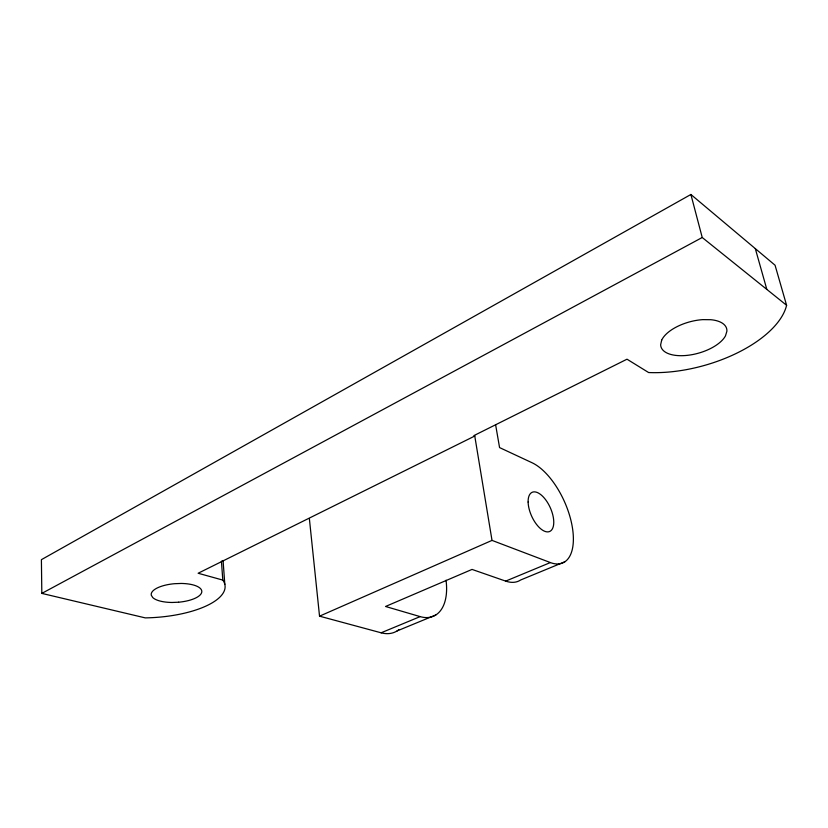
<?xml version="1.0" encoding="UTF-8"?>
<svg xmlns="http://www.w3.org/2000/svg" width="828" height="828" viewBox="0 0 828 828"><rect width="100%" height="100%" fill="white"/><g stroke="black" fill="none" stroke-linecap="round" stroke-linejoin="round"><path stroke-width="1.24" d="M495.63 424.867L499.563 447.586L532.042 462.738A55.435 26.434 65.8 0 1 572.076 525.718A55.435 26.434 65.8 0 1 550.372 562.564L492.018 540.394L474.765 436.025L473.895 435.611L627.003 359.197L648.614 372.538A99.308 48.521 -15.6 0 0 786.6 305.294L775.06 265.219L690.894 194.476L41.4 559.666L41.824 593.397L145.262 617.885A73.081 27.138 -3.4 0 0 222.804 580.086L221.418 561.084M41.824 593.397L702.227 237.501L786.6 305.294M222.804 580.086L198.14 573.245L474.765 436.025M309.361 518.504L319.536 616.167L492.018 540.394M319.536 616.167L381.118 632.799L420.138 616.612A51.812 29.187 66.1 0 0 446.033 580.231M420.138 616.612L385.537 606.479L472.032 569.416L505.68 581.111L550.372 562.564M397.057 630.946L435.787 614.976M564.872 561.746L520.605 580.004A54.193 27.448 65.9 0 1 505.68 581.111M755.312 248.628L766.831 289.407M690.894 194.476L702.227 237.501M223.063 560.484L224.823 584.392M398.889 629.642A50.725 29.891 66.3 0 1 381.118 632.799M661.675 340.173L660.651 344.717A34.062 16.27 -15.4 0 0 689.134 355.129A34.062 16.27 -15.4 0 0 725.494 335.837L726.891 331.231A34.062 16.27 -15.4 0 0 710.869 319.711L702.765 319.629A34.062 16.27 -15.4 0 0 661.675 340.173M178.569 602.215L172.069 602.473A25.347 9.387 -3.8 0 1 152.807 597.619L151.327 595.311A25.347 9.387 -3.8 0 1 174.563 583.699L181.27 583.45A25.347 9.387 -3.8 0 1 201.773 592.01A25.347 9.387 -3.8 0 1 178.569 602.215M528.119 502.037A21.466 10.236 65.8 0 0 547.691 531.897A21.466 10.236 65.8 0 0 546.987 501.664A21.466 10.236 65.8 0 0 528.119 502.037"/></g></svg>
